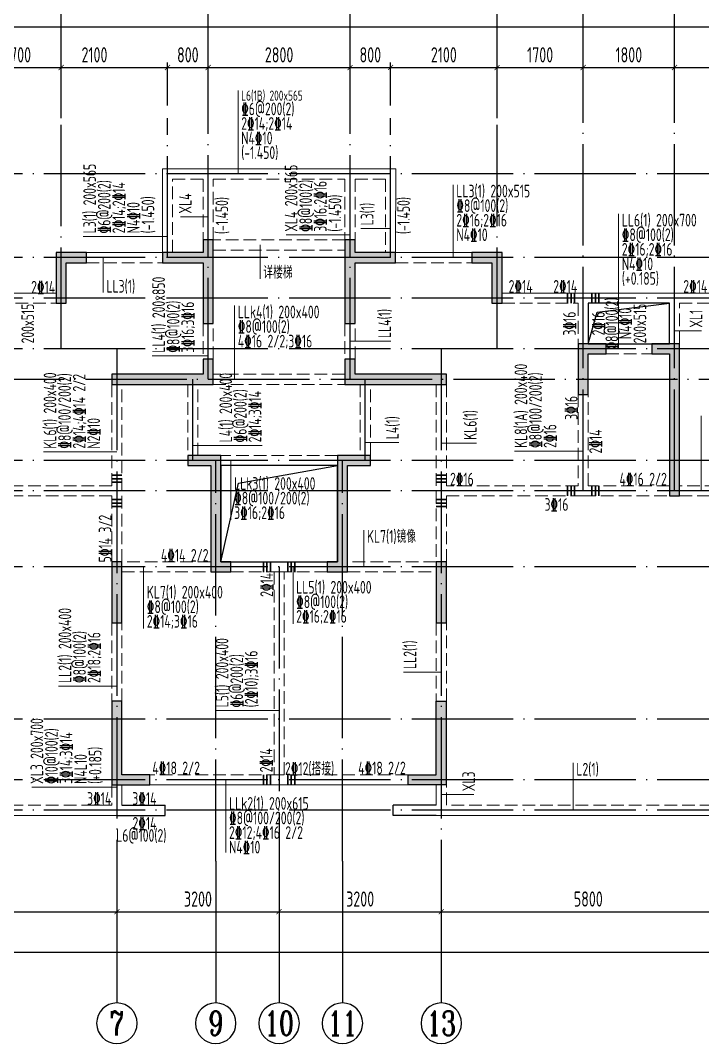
# Model space of a CAD drawing. Extents: x -668857 to 154266, y -275694 to 291306.
# Drawn here: x -102201 to -88745, y -13930 to 6248 of the extents above; entities that cross this region are included whole.
import ezdxf
from ezdxf.enums import TextEntityAlignment as Align

# ---------------------------------------------------------------- set-up
doc = ezdxf.new("R2010")
doc.units = 0
doc.header["$LTSCALE"] = 1000
doc.linetypes.add('DASH', pattern=[0.35, 0.25, -0.1])
doc.linetypes.add('DOTE', pattern=[2.42, 2, -0.2, 0.02, -0.2])
doc.layers.get('0').update_dxf_attribs({"linetype": 'CONTINUOUS'})
doc.layers.get('DEFPOINTS').update_dxf_attribs({"linetype": 'CONTINUOUS'})
for name, color, linetype in [('A-AXIS', 1, 'CONTINUOUS'), ('A-DOTE', 10, 'DOTE'), ('AXIS_NUM', 7, 'CONTINUOUS'), ('BEAM_CON', 4, 'CONTINUOUS'), ('S-D洞口', 4, 'CONTINUOUS'), ('S-L主梁线', 4, 'DASH'), ('S-L梁编号', 6, 'CONTINUOUS'), ('S-L梁配筋', 7, 'CONTINUOUS'), ('S-Q墙填充', 252, 'CONTINUOUS'), ('S-Q墙实线', 6, 'CONTINUOUS'), ('S-Y一般标注', 3, 'CONTINUOUS')]:
    doc.layers.add(name, color=color, linetype=linetype)
doc.layers.add('梁附加箍筋', color=1, linetype='CONTINUOUS', lineweight=35)
doc.styles.add('TSSD_Axis', font='complex.shx', dxfattribs={"width": 0.7, "bigfont": 'hztxt.shx'})
doc.styles.add('TSSD_DIMENSION', font='Tssdeng.shx', dxfattribs={"width": 0.7, "bigfont": 'tssdchn.shx'})
doc.styles.add('TSSD_REIN', font='tssdeng.shx', dxfattribs={"width": 0.7, "height": 300, "bigfont": 'tssdchn.shx'})
doc.dimstyles.new('TSSD_100_100', dxfattribs={"dimtxt": 300, "dimasz": 100, "dimexe": 100, "dimexo": 250, "dimgap": 100, "dimtad": 1, "dimdec": 0, "dimzin": 0, "dimdsep": 46, "dimtxsty": 'TSSD_DIMENSION', "dimblk": 'ARCHTICK', "dimcen": 0, "dimdle": 100, "dimclrt": 7, "dimadec": 0, "dimazin": 0, "dimtfac": 1, "dimtdec": 0, "dimtix": 1, "dimtmove": 2, "dimatfit": 3, "dimldrblk": 'ARCHTICK', "dimfxl": 0, "dimtolj": 1, "dimtzin": 0, "dimarcsym": 0})

# ---------------------------------------------------------------- blocks, each defined once
blk = doc.blocks.new('_ArchTick')
at = {"color": 0, "linetype": 'ByBlock', "const_width": 0.15}
blk.add_lwpolyline([(-0.5, -0.5), (0.5, 0.5)], dxfattribs=at)
blk = doc.blocks.new('*D154')
at = {"layer": 'DEFPOINTS', "color": 0}
for p in [(12800, 19250), (11100, 18250), (12800, 18250)]:
    blk.add_point(p, dxfattribs=at)
at = {"layer": 'S-Y一般标注', "color": 0, "lineweight": -2}
for p, q in [((11000, 19250), (12900, 19250)), ((11100, 18500), (11100, 19350)), ((12800, 18500), (12800, 19350))]:
    blk.add_line(p, q, dxfattribs=at)
at = {"layer": 'S-Y一般标注', "color": 0, "lineweight": -2, "xscale": 100, "yscale": 100, "zscale": 100, "rotation": 180}
blk.add_blockref('_ArchTick', (11100, 19250), dxfattribs=at)
at = {"layer": 'S-Y一般标注', "color": 0, "lineweight": -2, "xscale": 100, "yscale": 100, "zscale": 100}
blk.add_blockref('_ArchTick', (12800, 19250), dxfattribs=at)
at = {"layer": 'S-Y一般标注', "color": 7, "insert": (11950, 19500), "char_height": 300, "attachment_point": 5, "style": 'TSSD_DIMENSION'}
blk.add_mtext('\\A1;1700', dxfattribs=at)
blk = doc.blocks.new('*D155')
at = {"layer": 'DEFPOINTS', "color": 0}
for p in [(14900, 19250), (12800, 18250), (14900, 18250)]:
    blk.add_point(p, dxfattribs=at)
at = {"layer": 'S-Y一般标注', "color": 0, "lineweight": -2}
for p, q in [((12700, 19250), (15000, 19250)), ((12800, 18500), (12800, 19350)), ((14900, 18500), (14900, 19350))]:
    blk.add_line(p, q, dxfattribs=at)
at = {"layer": 'S-Y一般标注', "color": 0, "lineweight": -2, "xscale": 100, "yscale": 100, "zscale": 100, "rotation": 180}
blk.add_blockref('_ArchTick', (12800, 19250), dxfattribs=at)
at = {"layer": 'S-Y一般标注', "color": 0, "lineweight": -2, "xscale": 100, "yscale": 100, "zscale": 100}
blk.add_blockref('_ArchTick', (14900, 19250), dxfattribs=at)
at = {"layer": 'S-Y一般标注', "color": 7, "insert": (13458, 19500), "char_height": 300, "attachment_point": 5, "style": 'TSSD_DIMENSION'}
blk.add_mtext('\\A1;2100', dxfattribs=at)
blk = doc.blocks.new('*D156')
at = {"layer": 'DEFPOINTS', "color": 0}
for p in [(18500, 19250), (15700, 18250), (18500, 18250)]:
    blk.add_point(p, dxfattribs=at)
at = {"layer": 'S-Y一般标注', "color": 0, "lineweight": -2}
for p, q in [((15600, 19250), (18600, 19250)), ((15700, 18500), (15700, 19350)), ((18500, 18500), (18500, 19350))]:
    blk.add_line(p, q, dxfattribs=at)
at = {"layer": 'S-Y一般标注', "color": 0, "lineweight": -2, "xscale": 100, "yscale": 100, "zscale": 100, "rotation": 180}
blk.add_blockref('_ArchTick', (15700, 19250), dxfattribs=at)
at = {"layer": 'S-Y一般标注', "color": 0, "lineweight": -2, "xscale": 100, "yscale": 100, "zscale": 100}
blk.add_blockref('_ArchTick', (18500, 19250), dxfattribs=at)
at = {"layer": 'S-Y一般标注', "color": 7, "insert": (17100, 19500), "char_height": 300, "attachment_point": 5, "style": 'TSSD_DIMENSION'}
blk.add_mtext('\\A1;2800', dxfattribs=at)
blk = doc.blocks.new('*D157')
at = {"layer": 'DEFPOINTS', "color": 0}
for p in [(19300, 19250), (18500, 18250), (19300, 18250)]:
    blk.add_point(p, dxfattribs=at)
at = {"layer": 'S-Y一般标注', "color": 0, "lineweight": -2}
for p, q in [((18400, 19250), (19400, 19250)), ((18500, 18500), (18500, 19350)), ((19300, 18500), (19300, 19350))]:
    blk.add_line(p, q, dxfattribs=at)
at = {"layer": 'S-Y一般标注', "color": 0, "lineweight": -2, "xscale": 100, "yscale": 100, "zscale": 100, "rotation": 180}
blk.add_blockref('_ArchTick', (18500, 19250), dxfattribs=at)
at = {"layer": 'S-Y一般标注', "color": 0, "lineweight": -2, "xscale": 100, "yscale": 100, "zscale": 100}
blk.add_blockref('_ArchTick', (19300, 19250), dxfattribs=at)
at = {"layer": 'S-Y一般标注', "color": 7, "insert": (18900, 19500), "char_height": 300, "attachment_point": 5, "style": 'TSSD_DIMENSION'}
blk.add_mtext('\\A1;800', dxfattribs=at)
blk = doc.blocks.new('*D158')
at = {"layer": 'DEFPOINTS', "color": 0}
for p in [(23100, 19250), (21400, 18250), (23100, 18250)]:
    blk.add_point(p, dxfattribs=at)
at = {"layer": 'S-Y一般标注', "color": 0, "lineweight": -2}
for p, q in [((21300, 19250), (23200, 19250)), ((21400, 18500), (21400, 19350)), ((23100, 18500), (23100, 19350))]:
    blk.add_line(p, q, dxfattribs=at)
at = {"layer": 'S-Y一般标注', "color": 0, "lineweight": -2, "xscale": 100, "yscale": 100, "zscale": 100, "rotation": 180}
blk.add_blockref('_ArchTick', (21400, 19250), dxfattribs=at)
at = {"layer": 'S-Y一般标注', "color": 0, "lineweight": -2, "xscale": 100, "yscale": 100, "zscale": 100}
blk.add_blockref('_ArchTick', (23100, 19250), dxfattribs=at)
at = {"layer": 'S-Y一般标注', "color": 7, "insert": (22250, 19500), "char_height": 300, "attachment_point": 5, "style": 'TSSD_DIMENSION'}
blk.add_mtext('\\A1;1700', dxfattribs=at)
blk = doc.blocks.new('*D159')
at = {"layer": 'DEFPOINTS', "color": 0}
for p in [(24900, 19250), (23100, 18250), (24900, 18250)]:
    blk.add_point(p, dxfattribs=at)
at = {"layer": 'S-Y一般标注', "color": 0, "lineweight": -2}
for p, q in [((23000, 19250), (25000, 19250)), ((23100, 18500), (23100, 19350)), ((24900, 18500), (24900, 19350))]:
    blk.add_line(p, q, dxfattribs=at)
at = {"layer": 'S-Y一般标注', "color": 0, "lineweight": -2, "xscale": 100, "yscale": 100, "zscale": 100, "rotation": 180}
blk.add_blockref('_ArchTick', (23100, 19250), dxfattribs=at)
at = {"layer": 'S-Y一般标注', "color": 0, "lineweight": -2, "xscale": 100, "yscale": 100, "zscale": 100}
blk.add_blockref('_ArchTick', (24900, 19250), dxfattribs=at)
at = {"layer": 'S-Y一般标注', "color": 7, "insert": (24000, 19500), "char_height": 300, "attachment_point": 5, "style": 'TSSD_DIMENSION'}
blk.add_mtext('\\A1;1800', dxfattribs=at)
blk = doc.blocks.new('*D160')
at = {"layer": 'DEFPOINTS', "color": 0}
for p in [(27800, 19250), (24900, 18250), (27800, 18250)]:
    blk.add_point(p, dxfattribs=at)
at = {"layer": 'S-Y一般标注', "color": 0, "lineweight": -2}
for p, q in [((24800, 19250), (27900, 19250)), ((24900, 18500), (24900, 19350)), ((27800, 18500), (27800, 19350))]:
    blk.add_line(p, q, dxfattribs=at)
at = {"layer": 'S-Y一般标注', "color": 0, "lineweight": -2, "xscale": 100, "yscale": 100, "zscale": 100, "rotation": 180}
blk.add_blockref('_ArchTick', (24900, 19250), dxfattribs=at)
at = {"layer": 'S-Y一般标注', "color": 0, "lineweight": -2, "xscale": 100, "yscale": 100, "zscale": 100}
blk.add_blockref('_ArchTick', (27800, 19250), dxfattribs=at)
at = {"layer": 'S-Y一般标注', "color": 7, "insert": (26350, 19500), "char_height": 300, "attachment_point": 5, "style": 'TSSD_DIMENSION'}
blk.add_mtext('\\A1;2900', dxfattribs=at)
blk = doc.blocks.new('*D173')
at = {"layer": 'DEFPOINTS', "color": 0}
for p in [(54600, 20050), (4600, 18250), (54600, 18250)]:
    blk.add_point(p, dxfattribs=at)
at = {"layer": 'S-Y一般标注', "color": 0, "lineweight": -2}
for p, q in [((4500, 20050), (54700, 20050)), ((4600, 18500), (4600, 20150)), ((54600, 18500), (54600, 20150))]:
    blk.add_line(p, q, dxfattribs=at)
at = {"layer": 'S-Y一般标注', "color": 0, "lineweight": -2, "xscale": 100, "yscale": 100, "zscale": 100, "rotation": 180}
blk.add_blockref('_ArchTick', (4600, 20050), dxfattribs=at)
at = {"layer": 'S-Y一般标注', "color": 0, "lineweight": -2, "xscale": 100, "yscale": 100, "zscale": 100}
blk.add_blockref('_ArchTick', (54600, 20050), dxfattribs=at)
at = {"layer": 'S-Y一般标注', "color": 7, "insert": (29600, 20300), "char_height": 300, "attachment_point": 5, "style": 'TSSD_DIMENSION'}
blk.add_mtext('\\A1;50000', dxfattribs=at)
blk = doc.blocks.new('*D184')
at = {"layer": 'DEFPOINTS', "color": 0}
for p in [(15700, 19250), (14900, 18250), (15700, 18250)]:
    blk.add_point(p, dxfattribs=at)
at = {"layer": 'S-Y一般标注', "color": 0, "lineweight": -2}
for p, q in [((14800, 19250), (15800, 19250)), ((14900, 18500), (14900, 19350)), ((15700, 18500), (15700, 19350))]:
    blk.add_line(p, q, dxfattribs=at)
at = {"layer": 'S-Y一般标注', "color": 0, "lineweight": -2, "xscale": 100, "yscale": 100, "zscale": 100, "rotation": 180}
blk.add_blockref('_ArchTick', (14900, 19250), dxfattribs=at)
at = {"layer": 'S-Y一般标注', "color": 0, "lineweight": -2, "xscale": 100, "yscale": 100, "zscale": 100}
blk.add_blockref('_ArchTick', (15700, 19250), dxfattribs=at)
at = {"layer": 'S-Y一般标注', "color": 7, "insert": (15300, 19500), "char_height": 300, "attachment_point": 5, "style": 'TSSD_DIMENSION'}
blk.add_mtext('\\A1;800', dxfattribs=at)
blk = doc.blocks.new('*D185')
at = {"layer": 'DEFPOINTS', "color": 0}
for p in [(21400, 19250), (19300, 18250), (21400, 18250)]:
    blk.add_point(p, dxfattribs=at)
at = {"layer": 'S-Y一般标注', "color": 0, "lineweight": -2}
for p, q in [((19200, 19250), (21500, 19250)), ((19300, 18500), (19300, 19350)), ((21400, 18500), (21400, 19350))]:
    blk.add_line(p, q, dxfattribs=at)
at = {"layer": 'S-Y一般标注', "color": 0, "lineweight": -2, "xscale": 100, "yscale": 100, "zscale": 100, "rotation": 180}
blk.add_blockref('_ArchTick', (19300, 19250), dxfattribs=at)
at = {"layer": 'S-Y一般标注', "color": 0, "lineweight": -2, "xscale": 100, "yscale": 100, "zscale": 100}
blk.add_blockref('_ArchTick', (21400, 19250), dxfattribs=at)
at = {"layer": 'S-Y一般标注', "color": 7, "insert": (20350, 19500), "char_height": 300, "attachment_point": 5, "style": 'TSSD_DIMENSION'}
blk.add_mtext('\\A1;2100', dxfattribs=at)
blk = doc.blocks.new('*D188')
at = {"layer": 'DEFPOINTS', "color": 0}
for p in [(8100, 3600), (13900, 3600), (13900, 2600)]:
    blk.add_point(p, dxfattribs=at)
at = {"layer": 'S-Y一般标注', "color": 0, "lineweight": -2}
for p, q in [((8100, 3350), (8100, 2500)), ((13900, 3350), (13900, 2500)), ((8000, 2600), (14000, 2600))]:
    blk.add_line(p, q, dxfattribs=at)
at = {"layer": 'S-Y一般标注', "color": 0, "lineweight": -2, "xscale": 100, "yscale": 100, "zscale": 100, "rotation": 180}
blk.add_blockref('_ArchTick', (8100, 2600), dxfattribs=at)
at = {"layer": 'S-Y一般标注', "color": 0, "lineweight": -2, "xscale": 100, "yscale": 100, "zscale": 100}
blk.add_blockref('_ArchTick', (13900, 2600), dxfattribs=at)
at = {"layer": 'S-Y一般标注', "color": 7, "insert": (11000, 2850), "char_height": 300, "attachment_point": 5, "style": 'TSSD_DIMENSION'}
blk.add_mtext('\\A1;5800', dxfattribs=at)
blk = doc.blocks.new('ts_axno')
at = {"color": 0, "linetype": 'ByBlock', "lineweight": -2}
blk.add_circle((0, 0), 0.5, dxfattribs=at)
at = {"color": 0, "linetype": 'ByBlock', "lineweight": -2, "style": 'TSSD_Axis', "width": 0.7}
blk.add_attdef('A', text='', height=0.6, dxfattribs=at).set_placement((0, 0), align=Align.MIDDLE_CENTER)
blk = doc.blocks.new('*D189')
at = {"layer": 'DEFPOINTS', "color": 0}
for p in [(17100, 3600), (20300, 3600), (20300, 2600)]:
    blk.add_point(p, dxfattribs=at)
at = {"layer": 'S-Y一般标注', "color": 0, "lineweight": -2}
for p, q in [((17100, 3350), (17100, 2500)), ((20300, 3350), (20300, 2500)), ((17000, 2600), (20400, 2600))]:
    blk.add_line(p, q, dxfattribs=at)
at = {"layer": 'S-Y一般标注', "color": 0, "lineweight": -2, "xscale": 100, "yscale": 100, "zscale": 100, "rotation": 180}
blk.add_blockref('_ArchTick', (17100, 2600), dxfattribs=at)
at = {"layer": 'S-Y一般标注', "color": 0, "lineweight": -2, "xscale": 100, "yscale": 100, "zscale": 100}
blk.add_blockref('_ArchTick', (20300, 2600), dxfattribs=at)
at = {"layer": 'S-Y一般标注', "color": 7, "insert": (18700, 2850), "char_height": 300, "attachment_point": 5, "style": 'TSSD_DIMENSION'}
blk.add_mtext('\\A1;3200', dxfattribs=at)
blk = doc.blocks.new('*D190')
at = {"layer": 'DEFPOINTS', "color": 0}
for p in [(20300, 3600), (26100, 3600), (26100, 2600)]:
    blk.add_point(p, dxfattribs=at)
at = {"layer": 'S-Y一般标注', "color": 0, "lineweight": -2}
for p, q in [((20300, 3350), (20300, 2500)), ((26100, 3350), (26100, 2500)), ((20200, 2600), (26200, 2600))]:
    blk.add_line(p, q, dxfattribs=at)
at = {"layer": 'S-Y一般标注', "color": 0, "lineweight": -2, "xscale": 100, "yscale": 100, "zscale": 100, "rotation": 180}
blk.add_blockref('_ArchTick', (20300, 2600), dxfattribs=at)
at = {"layer": 'S-Y一般标注', "color": 0, "lineweight": -2, "xscale": 100, "yscale": 100, "zscale": 100}
blk.add_blockref('_ArchTick', (26100, 2600), dxfattribs=at)
at = {"layer": 'S-Y一般标注', "color": 7, "insert": (23200, 2850), "char_height": 300, "attachment_point": 5, "style": 'TSSD_DIMENSION'}
blk.add_mtext('\\A1;5800', dxfattribs=at)
blk = doc.blocks.new('*D196')
at = {"layer": 'DEFPOINTS', "color": 0}
for p in [(4600, 3600), (54600, 3600), (54600, 1800)]:
    blk.add_point(p, dxfattribs=at)
at = {"layer": 'S-Y一般标注', "color": 0, "lineweight": -2}
for p, q in [((4600, 3350), (4600, 1700)), ((54600, 3350), (54600, 1700)), ((4500, 1800), (54700, 1800))]:
    blk.add_line(p, q, dxfattribs=at)
at = {"layer": 'S-Y一般标注', "color": 0, "lineweight": -2, "xscale": 100, "yscale": 100, "zscale": 100, "rotation": 180}
blk.add_blockref('_ArchTick', (4600, 1800), dxfattribs=at)
at = {"layer": 'S-Y一般标注', "color": 0, "lineweight": -2, "xscale": 100, "yscale": 100, "zscale": 100}
blk.add_blockref('_ArchTick', (54600, 1800), dxfattribs=at)
at = {"layer": 'S-Y一般标注', "color": 7, "insert": (29600, 2050), "char_height": 300, "attachment_point": 5, "style": 'TSSD_DIMENSION'}
blk.add_mtext('\\A1;50000', dxfattribs=at)
blk = doc.blocks.new('*D197')
at = {"layer": 'DEFPOINTS', "color": 0}
for p in [(13900, 3600), (17100, 3600), (17100, 2600)]:
    blk.add_point(p, dxfattribs=at)
at = {"layer": 'S-Y一般标注', "color": 0, "lineweight": -2}
for p, q in [((13900, 3350), (13900, 2500)), ((17100, 3350), (17100, 2500)), ((13800, 2600), (17200, 2600))]:
    blk.add_line(p, q, dxfattribs=at)
at = {"layer": 'S-Y一般标注', "color": 0, "lineweight": -2, "xscale": 100, "yscale": 100, "zscale": 100, "rotation": 180}
blk.add_blockref('_ArchTick', (13900, 2600), dxfattribs=at)
at = {"layer": 'S-Y一般标注', "color": 0, "lineweight": -2, "xscale": 100, "yscale": 100, "zscale": 100}
blk.add_blockref('_ArchTick', (17100, 2600), dxfattribs=at)
at = {"layer": 'S-Y一般标注', "color": 7, "insert": (15500, 2850), "char_height": 300, "attachment_point": 5, "style": 'TSSD_DIMENSION'}
blk.add_mtext('\\A1;3200', dxfattribs=at)
blk = doc.blocks.new('20210807.15312446')
at = {"layer": 'S-Q墙填充'}
h = blk.add_hatch(color=252, dxfattribs=at)
h.dxf.hatch_style = 1
h.paths.add_polyline_path([(72216, 67840), (72216, 68190), (72016, 68190), (72016, 67940), (71216, 67940), (71216, 67740), (72016, 67740), (72016, 66540), (72216, 66540)])
h = blk.add_hatch(color=252, dxfattribs=at)
h.dxf.hatch_style = 1
h.paths.add_polyline_path([(74816, 67840), (74816, 66540), (75016, 66540), (75016, 67740), (75815, 67740), (75815, 67940), (75016, 67940), (75016, 68190), (74816, 68190)])
h = blk.add_hatch(color=252, dxfattribs=at)
h.dxf.hatch_style = 1
h.paths.add_polyline_path([(69316, 67740), (69716, 67740), (69716, 67940), (69116, 67940), (69116, 66940), (69316, 66940)])
h = blk.add_hatch(color=252, dxfattribs=at)
h.dxf.hatch_style = 1
h.paths.add_polyline_path([(77916, 67940), (77316, 67940), (77316, 67740), (77716, 67740), (77716, 66940), (77916, 66940)])
h = blk.add_hatch(color=252, dxfattribs=at)
h.dxf.hatch_style = 1
h.paths.add_polyline_path([(79416, 66140), (79416, 65140), (79616, 65140), (79616, 65940), (79966, 65940), (79966, 66140)])
h = blk.add_hatch(color=252, dxfattribs=at)
h.dxf.hatch_style = 1
h.paths.add_polyline_path([(81416, 66140), (80866, 66140), (80866, 65940), (81216, 65940), (81216, 63140), (81416, 63140)])
h = blk.add_hatch(color=252, dxfattribs=at)
h.dxf.hatch_style = 1
h.paths.add_polyline_path([(72216, 65340), (72216, 65840), (72016, 65840), (72016, 65540), (71816, 65540), (70216, 65540), (70216, 65340), (71816, 65340)])
h = blk.add_hatch(color=252, dxfattribs=at)
h.dxf.hatch_style = 1
h.paths.add_polyline_path([(75016, 65540), (75016, 65840), (74816, 65840), (74816, 65340), (75216, 65340), (76816, 65340), (76816, 65540), (75216, 65540)])
h = blk.add_hatch(color=252, dxfattribs=at)
h.dxf.hatch_style = 1
h.paths.add_polyline_path([(72366, 61840), (72366, 63940), (71716, 63940), (71716, 63740), (72166, 63740), (72166, 61640), (72566, 61640), (72566, 61840)])
h = blk.add_hatch(color=252, dxfattribs=at)
h.dxf.hatch_style = 1
h.paths.add_polyline_path([(74866, 61640), (74866, 63740), (75316, 63740), (75316, 63940), (74666, 63940), (74666, 61840), (74466, 61840), (74466, 61640)])
h = blk.add_hatch(color=252, dxfattribs=at)
h.dxf.hatch_style = 1
h.paths.add_polyline_path([(70416, 60640), (70416, 61840), (70216, 61840), (70216, 60640)])
h = blk.add_hatch(color=252, dxfattribs=at)
h.dxf.hatch_style = 1
h.paths.add_polyline_path([(76816, 60640), (76816, 61840), (76616, 61840), (76616, 60640)])
h = blk.add_hatch(color=252, dxfattribs=at)
h.dxf.hatch_style = 1
h.paths.add_polyline_path([(70213, 57440), (70963, 57440), (70963, 57640), (70413, 57640), (70413, 59090), (70213, 59090)])
h = blk.add_hatch(color=252, dxfattribs=at)
h.dxf.hatch_style = 1
h.paths.add_polyline_path([(76813, 57440), (76063, 57440), (76063, 57640), (76613, 57640), (76613, 58740), (76613, 59090), (76813, 59090), (76813, 58740)])
at = {"layer": 'BEAM_CON'}
for p, q in [((70416, 57040), (71266, 57040)), ((71266, 56840), (71266, 57040)), ((76616, 57040), (75766, 57040)), ((75766, 56840), (75766, 57040)), ((70316, 56840), (71266, 56840)), ((76616, 56840), (75766, 56840))]:
    blk.add_line(p, q, dxfattribs=at)
at = {"layer": 'S-D洞口', "color": 5}
for points in [[(79616, 66140), (81216, 66140), (81216, 66940), (79616, 66940), (79616, 66140), (79793, 66762), (81216, 66940)], [(72366, 61840), (74666, 61840), (74666, 63740), (72366, 63740), (72366, 61840), (72712, 63393), (74666, 63740)]]:
    blk.add_lwpolyline(points, dxfattribs=at)
at = {"layer": 'S-L主梁线', "linetype": 'ByBlock', "lineweight": 18}
for p, q in [((72116, 69590), (71215, 69589)), ((71215, 69589), (71216, 67940)), ((74915, 69590), (72116, 69590)), ((75816, 69590), (74915, 69590)), ((75815, 67940), (75816, 69590)), ((71216, 67940), (69716, 67940)), ((77316, 67939), (75815, 67939)), ((69116, 67140), (67516, 67140)), ((79516, 67140), (77916, 67140)), ((81316, 67140), (79516, 67140)), ((84316, 67140), (81316, 67140)), ((79616, 66940), (81216, 66940)), ((79616, 66140), (79616, 66940)), ((81216, 66940), (81216, 66140)), ((80866, 66140), (79966, 66140)), ((72366, 63740), (74666, 63740)), ((73516, 61840), (72566, 61840)), ((74466, 61840), (73516, 61840)), ((70416, 57040), (70416, 57440)), ((70963, 57440), (73516, 57440)), ((73516, 57440), (76063, 57440)), ((76616, 57440), (76616, 57040)), ((64416, 56840), (70416, 56840)), ((76616, 56840), (82616, 56840))]:
    blk.add_line(p, q, dxfattribs=at)
at = {"layer": 'S-L主梁线', "linetype": 'DASH', "lineweight": 18}
for p, q in [((71415, 69389), (72016, 69390)), ((71416, 67940), (71415, 69389)), ((72016, 69390), (72016, 68190)), ((72216, 69390), (74815, 69390)), ((72216, 68190), (72216, 69390)), ((74815, 69390), (74816, 68190)), ((75015, 69390), (75616, 69390)), ((75015, 69390), (75016, 68190)), ((75616, 69390), (75615, 67940)), ((74816, 68190), (72216, 68190)), ((75016, 68090), (75016, 68190)), ((72216, 67990), (74816, 67990)), ((69716, 67740), (71216, 67740)), ((75815, 67740), (77316, 67740)), ((67616, 66940), (69116, 66940)), ((77916, 66940), (79416, 66940)), ((79416, 66940), (79416, 66140)), ((81416, 66940), (84116, 66940)), ((81416, 66140), (81416, 66940)), ((72016, 66540), (72016, 65840)), ((72216, 65840), (72216, 66540)), ((74816, 66540), (74816, 65840)), ((75016, 65840), (75016, 66540)), ((79966, 65940), (80866, 65940)), ((74816, 65540), (72216, 65540)), ((70216, 65340), (70216, 63340)), ((70416, 63240), (70416, 65340)), ((71716, 65340), (71716, 63940)), ((71916, 63940), (71916, 65340)), ((72216, 65340), (74816, 65340)), ((75116, 65340), (75116, 63940)), ((75316, 63940), (75316, 65340)), ((76616, 65340), (76616, 63240)), ((76816, 63340), (76816, 65340)), ((79416, 65140), (79416, 63340)), ((79616, 63340), (79616, 65140)), ((74666, 63940), (72366, 63940)), ((70216, 63340), (67616, 63340)), ((70416, 61840), (70416, 63240)), ((76616, 63240), (76616, 61840)), ((79416, 63340), (76816, 63340)), ((81216, 63340), (79616, 63340)), ((82516, 63340), (81416, 63340)), ((67516, 63140), (70216, 63140)), ((70216, 63140), (70216, 61840)), ((76816, 63140), (79516, 63140)), ((76816, 61840), (76816, 63140)), ((79516, 63140), (81216, 63140)), ((81416, 63140), (82416, 63140)), ((72166, 61840), (70416, 61840)), ((76616, 61840), (74866, 61840)), ((70416, 61640), (72166, 61640)), ((72566, 61640), (73516, 61640)), ((73416, 61640), (73416, 57640)), ((73516, 61640), (74466, 61640)), ((73616, 57640), (73616, 61640)), ((74866, 61640), (76616, 61640)), ((70216, 60640), (70216, 59090)), ((70416, 59090), (70416, 60640)), ((76616, 60640), (76616, 59090)), ((76816, 59090), (76816, 60640)), ((73516, 57640), (70963, 57640)), ((76063, 57640), (73516, 57640)), ((70216, 57440), (70216, 57040)), ((76816, 57040), (76816, 57440)), ((70216, 57040), (64616, 57040)), ((82416, 57040), (76816, 57040))]:
    blk.add_line(p, q, dxfattribs=at)
at = {"layer": 'S-Q墙实线'}
blk.add_lwpolyline([(72216, 67840), (72216, 68190), (72016, 68190), (72016, 67940), (71216, 67940), (71216, 67740), (72016, 67740), (72016, 66540), (72216, 66540), (72216, 67840)], dxfattribs=at)
for points in [[(74816, 67840), (74816, 66540), (75016, 66540), (75016, 67740), (75815, 67740), (75815, 67940), (75016, 67940), (75016, 68190), (74816, 68190)], [(69316, 67740), (69716, 67740), (69716, 67940), (69116, 67940), (69116, 66940), (69316, 66940)], [(77916, 67940), (77316, 67940), (77316, 67740), (77716, 67740), (77716, 66940), (77916, 66940)], [(79416, 66140), (79416, 65140), (79616, 65140), (79616, 65940), (79966, 65940), (79966, 66140)], [(81416, 66140), (80866, 66140), (80866, 65940), (81216, 65940), (81216, 63140), (81416, 63140)], [(72216, 65340), (72216, 65840), (72016, 65840), (72016, 65540), (71816, 65540), (70216, 65540), (70216, 65340), (71816, 65340)], [(75016, 65540), (75016, 65840), (74816, 65840), (74816, 65340), (75216, 65340), (76816, 65340), (76816, 65540), (75216, 65540)], [(72366, 61840), (72366, 63940), (71716, 63940), (71716, 63740), (72166, 63740), (72166, 61640), (72566, 61640), (72566, 61840)], [(74866, 61640), (74866, 63740), (75316, 63740), (75316, 63940), (74666, 63940), (74666, 61840), (74466, 61840), (74466, 61640)], [(70416, 60640), (70416, 61840), (70216, 61840), (70216, 60640)], [(76816, 60640), (76816, 61840), (76616, 61840), (76616, 60640)], [(70213, 57440), (70963, 57440), (70963, 57640), (70413, 57640), (70413, 59090), (70213, 59090)], [(76813, 57440), (76063, 57440), (76063, 57640), (76613, 57640), (76613, 58740), (76613, 59090), (76813, 59090), (76813, 58740)]]:
    blk.add_lwpolyline(points, close=True, dxfattribs=at)
blk = doc.blocks.new('20210726.16395156')
at = {"layer": 'A-AXIS'}
for p, q in [((12800, 18249.9), (12800, 21049.9)), ((15700, 18249.9), (15700, 21049.9)), ((18500, 18249.9), (18500, 21049.9)), ((21400, 18249.9), (21400, 21049.9)), ((23100, 18249.9), (23100, 21049.9)), ((24900, 18249.9), (24900, 21049.9)), ((13900, 3600), (13900, 800)), ((15850, 3600), (15850, 800)), ((17100, 3600), (17100, 800)), ((18350, 3600.1), (18350, 800.1)), ((20300, 3600), (20300, 800))]:
    blk.add_line(p, q, dxfattribs=at)
at = {"layer": 'A-DOTE'}
for p, q in [((12800, 13700), (12800, 18249.9)), ((14900, 15500), (14900, 18249.9)), ((15700, 13100.3), (15700, 18249.9)), ((18500, 13100.3), (18500, 18249.9)), ((19300, 15500), (19300, 18249.9)), ((21400, 13700), (21400, 18249.9)), ((23100, 10900), (23100, 18249.9)), ((24900, 10900), (24900, 18249.9)), ((55600, 17150), (3600, 17150)), ((55600, 15500), (3600, 15500)), ((55600, 14700), (3600, 14700)), ((55600, 13700), (3600, 13700)), ((13900.2, 13700), (13900, 3600)), ((20299.8, 13700), (20300, 3600)), ((3600, 13100.3), (55600, 13100.3)), ((15400, 11500), (15400, 13100)), ((18800, 11500), (18800, 13100)), ((55600, 11500), (3600, 11500)), ((15850, 3600), (15850, 11500)), ((18350, 3600.1), (18350, 11500)), ((55600, 10900), (3600, 10900)), ((55600, 9400), (3600, 9400)), ((17100, 9400), (17100, 3600)), ((55600, 6400), (3600, 6400)), ((55600, 5200), (3600, 5200)), ((55600, 4600), (3600, 4600))]:
    blk.add_line(p, q, dxfattribs=at)
at = {"layer": 'A-AXIS'}
ref = blk.add_blockref('ts_axno', (13900, 400), dxfattribs=dict(at, xscale=-800, yscale=800, zscale=800, rotation=180))
ref.add_attrib('5', '7', dxfattribs={"layer": 'AXIS_NUM', "height": 480, "style": 'TSSD_Axis', "width": 0.7}).set_placement((13900, 400), align=Align.MIDDLE_CENTER)
ref = blk.add_blockref('ts_axno', (15850, 400), dxfattribs=dict(at, xscale=-800, yscale=800, zscale=800, rotation=180))
ref.add_attrib('5', '9', dxfattribs={"layer": 'AXIS_NUM', "height": 480, "style": 'TSSD_Axis', "width": 0.7}).set_placement((15850, 400), align=Align.MIDDLE_CENTER)
ref = blk.add_blockref('ts_axno', (17100, 400), dxfattribs=dict(at, xscale=-800, yscale=800, zscale=800, rotation=180))
ref.add_attrib('8', '10', dxfattribs={"layer": 'AXIS_NUM', "height": 480, "style": 'TSSD_Axis', "width": 0.7}).set_placement((17100, 400), align=Align.MIDDLE_CENTER)
ref = blk.add_blockref('ts_axno', (18350, 400.1), dxfattribs=dict(at, xscale=-800, yscale=800, zscale=800, rotation=180))
ref.add_attrib('5', '11', dxfattribs={"layer": 'AXIS_NUM', "height": 480, "style": 'TSSD_Axis', "width": 0.7}).set_placement((18350, 400.1), align=Align.MIDDLE_CENTER)
ref = blk.add_blockref('ts_axno', (20300, 400), dxfattribs=dict(at, xscale=-800, yscale=800, zscale=800, rotation=180))
ref.add_attrib('8', '13', dxfattribs={"layer": 'AXIS_NUM', "height": 480, "style": 'TSSD_Axis', "width": 0.7}).set_placement((20300, 400), align=Align.MIDDLE_CENTER)
at = {"layer": 'S-Y一般标注'}
for base, p1, p2, picture, middle in [((54600, 20049.9), (4600, 18249.9), (54600, 18249.9), '*D173', (29600, 20299.9)), ((12800, 19249.9), (11100, 18249.9), (12800, 18249.9), '*D154', (11950, 19499.9)), ((15700, 19249.9), (14900, 18249.9), (15700, 18249.9), '*D184', (15300, 19499.9)), ((18500, 19249.9), (15700, 18249.9), (18500, 18249.9), '*D156', (17100, 19499.9)), ((19300, 19249.9), (18500, 18249.9), (19300, 18249.9), '*D157', (18900, 19499.9)), ((21400, 19249.9), (19300, 18249.9), (21400, 18249.9), '*D185', (20350, 19499.9)), ((23100, 19249.9), (21400, 18249.9), (23100, 18249.9), '*D158', (22250, 19499.9)), ((24900, 19249.9), (23100, 18249.9), (24900, 18249.9), '*D159', (24000, 19499.9)), ((27800, 19249.9), (24900, 18249.9), (27800, 18249.9), '*D160', (26350, 19499.9)), ((54600, 1800), (4600, 3600), (54600, 3600), '*D196', (29600, 2050)), ((13900, 2600), (8100, 3600), (13900, 3600), '*D188', (11000, 2850)), ((17100, 2600), (13900, 3600), (17100, 3600), '*D197', (15500, 2850)), ((20300, 2600), (17100, 3600), (20300, 3600), '*D189', (18700, 2850)), ((26100, 2600), (20300, 3600), (26100, 3600), '*D190', (23200, 2850))]:
    dim = blk.add_linear_dim(base=base, p1=p1, p2=p2, dimstyle='TSSD_100_100', dxfattribs=at)
    dim.commit()
    dim.dimension.update_dxf_attribs({"geometry": picture, "text_midpoint": middle})
dim = blk.add_linear_dim(base=(14900, 19249.9), p1=(12800, 18249.9), p2=(14900, 18249.9), dimstyle='TSSD_100_100', dxfattribs=at)
dim.commit()
dim.dimension.update_dxf_attribs({"geometry": '*D155', "text_midpoint": (13458.1, 19499.9), "dimtype": 160})

msp = doc.modelspace()

# ---------------------------------------------------------------- linework, layer by layer
at = {"layer": 'S-L梁编号', "lineweight": 18}
for p, q in [((-97908.92, 3219.69), (-97908.92, 4865.99)), ((-93664.98, 1569.69), (-93664.98, 3008.25)), ((-90400.3, -230.31), (-90400.3, 2433.91)), ((-98499.28, 2376.87), (-99047.04, 2376.87)), ((-94899.65, 2142.99), (-95487.64, 2142.99)), ((-99299.45, 1985.87), (-100961.7, 1985.87)), ((-97472.86, 1824.17), (-97472.86, 1153.24)), ((-95699, 2017.66), (-96957.14, 2017.66)), ((-100567.11, 1569.69), (-100567.11, 879.21)), ((-97975.89, -830.04), (-97975.89, 623.36)), ((-89299.29, 127.16), (-88768.52, 127.16)), ((-95699.28, -78.2), (-94893.62, -78.2)), ((-98499.29, -366.94), (-99600.69, -366.94)), ((-88769.85, -3030.31), (-88769.85, -1547.48)), ((-98799.35, -2136.2), (-97431.97, -2136.2)), ((-95399.41, -2074.74), (-94740.05, -2074.74)), ((-93899.29, -2086.56), (-93201.5, -2086.56)), ((-100299.27, -2260.46), (-101743.55, -2260.46)), ((-91099.29, -2244.82), (-92454.33, -2244.82)), ((-98047.92, -2430.31), (-98047.92, -3604.52)), ((-95427.46, -4530.31), (-95427.46, -3802.88)), ((-99770.8, -4530.31), (-99770.8, -5747.59)), ((-96824.52, -4530.31), (-96824.52, -5649.83)), ((-93899.3, -6605.73), (-94643.04, -6605.73)), ((-100299.27, -6881.53), (-101449.05, -6881.53)), ((-97099.27, -7362.56), (-98348.09, -7362.56)), ((-91297.25, -9330.15), (-91297.25, -8394.68)), ((-100299.27, -8872.04), (-101973.77, -8872.04)), ((-98148.54, -8730.32), (-98148.54, -10162.71)), ((-93899.3, -9016.27), (-93254.24, -9016.27))]:
    msp.add_line(p, q, dxfattribs=at)
at = {"layer": '梁附加箍筋', "lineweight": 35}
for p, q in [((-91409.29, 669.69), (-91409.29, 869.69)), ((-91339.29, 669.69), (-91339.29, 869.69)), ((-91269.29, 669.69), (-91269.29, 869.69)), ((-90929.29, 669.69), (-90929.29, 869.69)), ((-90859.29, 669.69), (-90859.29, 869.69)), ((-90789.29, 669.69), (-90789.29, 869.69)), ((-100199.28, -2720.31), (-100399.28, -2720.31)), ((-100199.28, -2790.31), (-100399.28, -2790.31)), ((-93799.29, -2720.31), (-93999.29, -2720.31)), ((-93799.29, -2790.31), (-93999.29, -2790.31)), ((-100199.28, -2860.31), (-100399.28, -2860.31)), ((-93799.29, -2860.31), (-93999.29, -2860.31)), ((-91409.29, -3130.31), (-91409.29, -2930.31)), ((-91339.29, -3130.31), (-91339.29, -2930.31)), ((-91269.29, -3130.31), (-91269.29, -2930.31)), ((-90929.29, -3130.31), (-90929.29, -2930.31)), ((-90859.29, -3130.31), (-90859.29, -2930.31)), ((-90789.29, -3130.31), (-90789.29, -2930.31)), ((-100199.28, -3200.31), (-100399.28, -3200.31)), ((-93799.29, -3200.31), (-93999.29, -3200.31)), ((-100199.28, -3270.31), (-100399.28, -3270.31)), ((-100199.28, -3340.31), (-100399.28, -3340.31)), ((-93799.29, -3270.31), (-93999.29, -3270.31)), ((-93799.29, -3340.31), (-93999.29, -3340.31)), ((-97409.27, -4630.31), (-97409.27, -4430.31)), ((-97339.27, -4630.31), (-97339.27, -4430.31)), ((-97269.27, -4630.31), (-97269.27, -4430.31)), ((-96929.27, -4630.31), (-96929.27, -4430.31)), ((-96859.27, -4630.31), (-96859.27, -4430.31)), ((-96789.27, -4630.31), (-96789.27, -4430.31)), ((-97409.27, -8830.32), (-97409.27, -8630.32)), ((-97339.27, -8830.32), (-97339.27, -8630.32)), ((-97269.27, -8830.32), (-97269.27, -8630.32)), ((-96929.27, -8830.32), (-96929.27, -8630.32)), ((-96859.27, -8830.32), (-96859.27, -8630.32)), ((-96789.27, -8830.32), (-96789.27, -8630.32))]:
    msp.add_line(p, q, dxfattribs=at)

# ---------------------------------------------------------------- block references
at = {"layer": 'A-DOTE'}
msp.add_blockref('20210726.16395156', (-114199.28, -13930.36), dxfattribs=at)
at = {"layer": 'S-Q墙填充'}
msp.add_blockref('20210807.15312446', (-170614.93, -66269.86), dxfattribs=at)

# ---------------------------------------------------------------- texts
at = {"layer": 'S-L梁编号', "color": 6, "style": 'TSSD_REIN', "width": 0.7}
for s, height, p in [('L6(1B) 200x565', 200, (-97846.42, 4665.99)), ('LL3(1) 200x515', 250, (-93602.48, 2758.25)), ('LL6(1) 200x700', 250, (-90337.8, 2183.91)), ('详楼梯', 250, (-97410.36, 1153.24)), ('LL3(1)', 250, (-100504.61, 879.21)), ('LLk4(1) 200x400', 250, (-97913.39, 373.36)), ('LLk3(1) 200x400', 250, (-97985.42, -3010.29)), ('KL7(1)镜像', 250, (-95364.96, -4052.88)), ('LL5(1) 200x400', 250, (-96762.02, -5055.6)), ('KL7(1) 200x400', 250, (-99708.3, -5153.36)), ('L2(1)', 250, (-91234.75, -8644.68)), ('LLk2(1) 200x615', 250, (-98086.04, -9319.44))]:
    msp.add_text(s, height=height, dxfattribs=at).set_placement(p)
for s, p in [('L3(1) 200x565', (-100711.7, 2048.37)), ('XL4 200x565', (-96735.99, 2080.16)), ('XL4', (-98825.89, 2439.37)), ('L3(1)', (-95237.64, 2205.49)), ('LL4(1) 200x850', (-99350.69, -304.44)), ('LL4(1)', (-94893.62, -15.7)), ('XL1', (-88749.29, 189.66)), ('KL8(1A) 200x400', (-92204.33, -2182.32)), ('KL6(1) 200x400', (-101493.55, -2197.96)), ('L4(1) 200x400', (-98026.21, -2073.7)), ('L4(1)', (-94740.05, -2012.24)), ('KL6(1)', (-93201.5, -2024.06)), ('LL2(1) 200x400', (-101199.05, -6819.03)), ('L5(1) 200x400', (-98098.09, -7300.06)), ('LL2(1)', (-94393.04, -6543.23)), ('XL3 200x700', (-101752.62, -8809.54)), ('XL3', (-93235.01, -8953.77))]:
    msp.add_text(s, height=250, rotation=90, dxfattribs=at).set_placement(p)
at = {"layer": 'S-L梁配筋', "color": 7, "style": 'TSSD_REIN', "width": 0.7}
for s, p in [('%%1326@200(2)', (-97846.42, 4378.49)), ('2%%13214;2%%13214', (-97846.42, 4090.99)), ('N4%%13210', (-97846.42, 3803.49)), ('(-1.450)', (-97846.42, 3515.99)), ('%%1328@100(2)', (-93602.48, 2470.75)), ('2%%13216;2%%13216', (-93602.48, 2183.25)), ('N4%%13210', (-93602.48, 1895.75)), ('%%1328@100(2)', (-90337.8, 1896.41)), ('2%%13216;2%%13216', (-90337.8, 1608.91)), ('N4%%13210', (-90337.8, 1321.41)), ('(+0.185)', (-90337.8, 1033.91)), ('%%1328@100(2)', (-97913.39, 85.86)), ('%%1328@100/200(2)', (-97985.42, -3297.79)), ('3%%13216', (-91861.8, -3423.91)), ('3%%13216;2%%13216', (-97985.42, -3585.29)), ('%%1328@100(2)', (-99708.3, -5440.86)), ('%%1328@100(2)', (-96762.02, -5343.1)), ('2%%13216;2%%13216', (-96762.02, -5630.6)), ('2%%13214;3%%13216', (-99708.3, -5728.36)), ('4%%13218 2/2', (-99599.28, -8620.43)), ('2%%13212(搭接)', (-96982.76, -8631.24)), ('%%1328@100/200(2)', (-98086.04, -9606.94)), ('2%%13212;4%%13216 2/2', (-98086.04, -9894.44)), ('N4%%13210', (-98086.04, -10181.94))]:
    msp.add_text(s, height=250, dxfattribs=at).set_placement(p)
for s, p in [('%%1326@200(2)', (-100424.2, 2048.37)), ('2%%13214;2%%13214', (-100136.7, 2048.37)), ('%%1328@100(2)', (-96448.49, 2080.16)), ('3%%13216;2%%13216', (-96160.99, 2080.16)), ('N4%%13210', (-99849.2, 2048.37)), ('(-1.450)', (-99561.7, 2048.37)), ('(-1.450)', (-98103.8, 2033.81)), ('(-1.450)', (-95873.49, 2080.16)), ('(-1.450)', (-94519.22, 2033.81)), ('%%1328@100(2)', (-99063.19, -304.44)), ('3%%13216;3%%13216', (-98775.69, -304.44)), ('%%1328@100/200(2)', (-101206.05, -2197.96)), ('%%1328@100/200(2)', (-91916.83, -2182.32)), ('%%1326@200(2)', (-97738.71, -2073.7)), ('N2%%13210', (-100631.05, -2197.96)), ('2%%13216', (-91629.33, -2182.32)), ('%%1328@100(2)', (-100911.55, -6819.03)), ('2%%13218;2%%13216', (-100624.05, -6819.03)), ('(2%%13210);3%%13216', (-97523.09, -7300.06)), ('%%1326@200(2)', (-97810.59, -7300.06)), ('%%13210@100(2)', (-101465.12, -8809.54)), ('N4L10', (-100890.12, -8809.54)), ('(+0.185)', (-100602.62, -8809.54)), ('2%%13214', (-97228.17, -8580.32))]:
    msp.add_text(s, height=250, rotation=90, dxfattribs=at).set_placement(p)
for s, p in [('2%%13214', (-101517.06, 862.35)), ('2%%13214', (-92097.1, 878.16)), ('2%%13214', (-91217.38, 878.16)), ('2%%13214', (-88651.55, 878.16)), ('2%%13216', (-93258.06, -2922.69)), ('4%%13216 2/2', (-89449.3, -2922.69)), ('4%%13214 2/2', (-98491.63, -4426.25)), ('3%%13214', (-100409.59, -9222.69)), ('3%%13214', (-99517.9, -9222.69)), ('2%%13214', (-99517.9, -9711.49))]:
    msp.add_text(s, height=250, dxfattribs=at).set_placement(p, align=Align.RIGHT)
msp.add_text('200x515', height=250, rotation=90, dxfattribs=at).set_placement((-101857.62, 269.69), align=Align.BOTTOM_CENTER)
for s, p in [('%%1328@100(2)', (-90410.27, 269.69)), ('200x515', (-89857.22, 269.69)), ('3%%13216', (-91246.59, 269.69)), ('2%%13216', (-90674.88, 269.69)), ('N4%%13210', (-90148.04, 269.69)), ('3%%13216', (-91210.38, -1393.32)), ('2%%13214', (-90731.03, -2056.64))]:
    msp.add_text(s, height=250, rotation=90, dxfattribs=at).set_placement(p, align=Align.CENTER)
at = {"layer": 'S-L梁配筋', "color": 1, "style": 'TSSD_REIN', "width": 0.7}
msp.add_text('4%%13216 2/2;3%%13216', height=250, dxfattribs=at).set_placement((-97913.39, -201.64))
for s, p in [('2%%13214;4%%13214 2/2', (-100918.55, -2197.96)), ('2%%13214;3%%13214', (-97451.21, -2073.7)), ('5%%13214 3/2', (-100407.56, -4440.57)), ('3%%13214;3%%13214', (-101177.62, -8809.54))]:
    msp.add_text(s, height=250, rotation=90, dxfattribs=at).set_placement(p)
at = {"layer": 'S-L梁配筋', "color": 7, "style": 'TSSD_REIN', "width": 0.7}
for s, rotation, p in [('2%%13214', 90, (-97219.04, -4647.51)), ('4%%13218 2/2', 360, (-94599.28, -8620.43))]:
    msp.add_text(s, height=250, rotation=rotation, dxfattribs=at).set_placement(p, align=Align.RIGHT)
msp.add_text('L6@100(2)', height=250, dxfattribs=at).set_placement((-99816.77, -9701.3), align=Align.TOP_CENTER)

doc.saveas('drawing.dxf')
